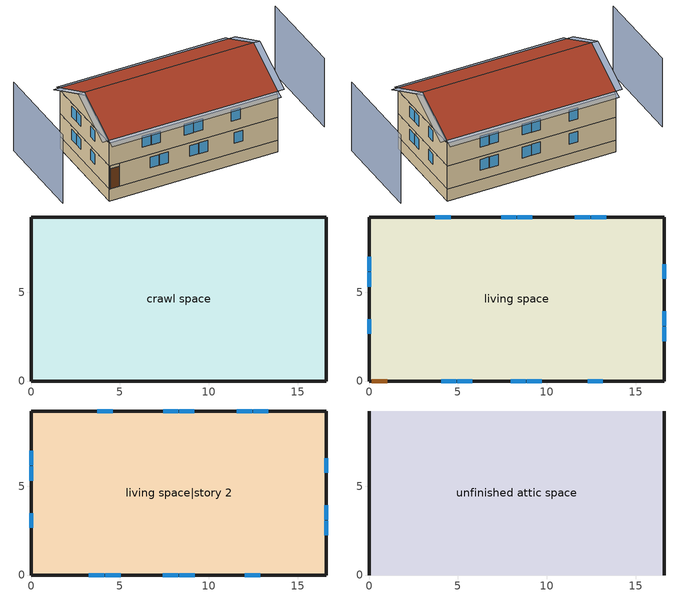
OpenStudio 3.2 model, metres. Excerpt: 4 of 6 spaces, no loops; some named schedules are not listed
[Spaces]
crawl space
 floor foundation (FloorFndGrndCS): 0,0 0,9.23 16.61,9.23 16.61,0 z-1.22
 wall foundation (WallFndGrndCS): 0,9.23 0,0 16.61,0 16.61,9.23 0,9.23 z-1.22:0
living space
 floor to crawl space (FloorCSInsFin Reversed): 0,0 0,9.23 16.61,9.23 16.61,0 z0
 wall outside (WallExtInsFin): 0,9.23 0,0 0.13,0 1.05,0 16.61,0 16.61,9.23 0,9.23 z0:2.44
 window (WindowConstruction): 4.07,0 4.91,0 / 4.97,0 5.81,0 / 7.96,0 8.8,0 / 8.86,0 9.7,0 / 12.3,0 13.14,0 z1.01:2.13; 13.34,9.23 12.49,9.23 / 12.43,9.23 11.58,9.23 / 9.19,9.23 8.34,9.23 / 8.28,9.23 7.42,9.23 / 4.58,9.23 3.73,9.23 z1:2.13; 0,7.01 0,6.18 / 0,6.12 0,5.3 / 0,3.49 0,2.67 / 16.61,2.22 16.61,3.05 / 16.61,3.11 16.61,3.93 / 16.61,5.74 16.61,6.56 z1.04:2.13
 door (Door): 0.15,0 1.02,0 z0:2.13
living space|story 2
 floor to living space (FloorFinUninsFin): 0,0 0,9.23 16.61,9.23 16.61,0 z2.44
 wall outside (WallExtInsFin): 0,9.23 0,0 16.61,0 16.61,9.23 0,9.23 z2.44:4.88
 window (WindowConstruction): 3.26,0 4.12,0 / 4.18,0 5.05,0 / 7.41,0 8.28,0 / 8.34,0 9.21,0 / 12.03,0 12.89,0 z3.42:4.57; 13.34,9.23 12.49,9.23 / 12.43,9.23 11.58,9.23 / 9.19,9.23 8.34,9.23 / 8.28,9.23 7.42,9.23 / 4.58,9.23 3.73,9.23 z3.43:4.57; 0,7.01 0,6.18 / 0,6.12 0,5.3 / 0,3.49 0,2.67 / 16.61,2.22 16.61,3.05 / 16.61,3.11 16.61,3.93 / 16.61,5.74 16.61,6.56 z3.48:4.57
unfinished attic space
 floor to living space|story 2 (FloorFinInsUnfinAttic): 0,9.23 16.61,9.23 16.61,0 0,0 z4.88
 wall outside (WallExtUninsUnfin): 0,4.61,7.18 0,9.23,4.88 0,0,4.88; 16.61,4.61,7.18 16.61,0,4.88 16.61,9.23,4.88
 roof outside (RoofUnfinInsExt): 16.61,4.61,7.49 0,4.61,7.49 0,0,5.18 16.61,0,5.18; 0,4.61,7.49 16.61,4.61,7.49 16.61,9.23,5.18 0,9.23,5.18
shading: -4.57,9.23 -4.57,0 / 21.19,0 21.19,9.23 z0:7.18; 16.61,3.11 16.61,3.93 / 16.61,2.22 16.61,3.05 / 0,3.49 0,2.67 / 0,6.12 0,5.3 / 16.61,5.74 16.61,6.56 / 0,7.01 0,6.18 z3.48:4.57; 16.61,5.74 16.61,6.56 / 16.61,3.11 16.61,3.93 / 0,7.01 0,6.18 / 16.61,2.22 16.61,3.05 / 0,6.12 0,5.3 / 0,3.49 0,2.67 z1.04:2.13; 8.28,9.23 7.42,9.23 / 9.19,9.23 8.34,9.23 / 4.58,9.23 3.73,9.23 / 12.43,9.23 11.58,9.23 / 13.34,9.23 12.49,9.23 z3.43:4.57; 12.3,0 13.14,0 / 8.86,0 9.7,0 / 4.97,0 5.81,0 / 4.07,0 4.91,0 / 7.96,0 8.8,0 z1.01:2.13; 9.19,9.23 8.34,9.23 / 12.43,9.23 11.58,9.23 / 4.58,9.23 3.73,9.23 / 13.34,9.23 12.49,9.23 / 8.28,9.23 7.42,9.23 z1:2.13; 3.26,0 4.12,0 / 4.18,0 5.05,0 / 7.41,0 8.28,0 / 12.03,0 12.89,0 / 8.34,0 9.21,0 z3.42:4.57; 17.22,0,5.18 17.22,4.61,7.49 16.61,4.61,7.49 16.61,0,5.18; -0.61,4.61,7.49 -0.61,0,5.18 0,0,5.18 0,4.61,7.49; 0,-0.61,4.88 16.61,-0.61,4.88 16.61,0,5.18 0,0,5.18; -0.61,9.23,5.18 -0.61,4.61,7.49 0,4.61,7.49 0,9.23,5.18; 17.22,4.61,7.49 17.22,9.23,5.18 16.61,9.23,5.18 16.61,4.61,7.49; 16.61,9.84,4.88 0,9.84,4.88 0,9.23,5.18 16.61,9.23,5.18
[Building]
Building 1: North Axis {deg}=270; Standards Number of Stories=2; Standards Number of Above Ground Stories=2; Standards Building Type=singlefamilydetached; Standards Number of Living Units=1
[Site]
Burlington International Ap_VT_USA: Latitude {deg}=44.47; Longitude {deg}=-73.15; Time Zone {hr}=-5; Elevation {m}=101; Terrain=Suburbs
[ClimateZones]
Climate Zone Institution Name 1=Building America; Climate Zone Document Year 1=0; Climate Zone Value 1=Cold
[Site:WaterMainsTemperature]
Calculation Method=Correlation; Annual Average Outdoor Air Temperature {C}=7.86614; Maximum Difference In Monthly Average Outdoor Air Temperatures {deltaC}=28.2745
[Site:GroundTemperature:Deep]
7.86614, 7.86614, 7.86614, 7.86614, 7.86614, 7.86614, 7.86614, 7.86614, 7.86614, 7.86614, 7.86614, 7.86614
[Material] Roughness=Rough
Name | Thickness {m} | Conductivity {W/m-K} | Density {kg/m3} | Specific Heat {J/kg-K} | Thermal Absorptance | Solar Absorptance | Visible Absorptance
Drywall 0.5 in. | 0.0127 | 0.160291 | 801 | 837.4 | 0.9 | 0.5 | 0.1
FloorUATrussandIns | 0.0889 | 0.0555643 | 50.7834 | 1165.1 | 0.9 | 0.5 | 0.9
FloorUAAdditionalCeilingIns | 0.266954 | 0.0531827 | 16.02 | 1046.75
Composition Shingles | 0.009525 | 0.162714 | 1121.4 | 1465.45 | 0.91 | 0.85 | 0.85
RoofSheathing | 0.01905 | 0.115458 | 512.64 | 1214.23 | 0.82 | 0.3 | 0.3
RoofUARoofIns | 0.18415 | 8.02397 | 37.0049 | 1207.88 | 0.91 | 0.85 | 0.91
Vinyl, Light | 0.009525 | 0.089435 | 177.822 | 1046.75 | 0.9 | 0.3 | 0.3
WallSheathing | 0.0127 | 0.115458 | 512.64 | 1214.23 | 0.82 | 0.3 | 0.3
WallStudAndCavity | 0.0889 | 0.0602181 | 162.403 | 1178.92 | 0.9 | 0.3 | 0.9
WallStudAndCavity 1 | 0.0889 | 0.393744 | 83.0341 | 1211.67 | 0.9 | 0.3 | 0.9
WallStudAndCavity 2 | 0.0889 | 0.397942 | 83.0341 | 1211.67 | 0.82 | 0.3 | 0.3
res furniture material living space | 0.1524 | 0.115458 | 640.8 | 1214.23 | 0.9 | 0.6 | 0.1
Concrete 8.0 in. | 0.2032 | 1.803125 | 2242.8 | 837.4 | 0.9
Concrete 4.0 in. | 0.1016 | 1.803125 | 2242.8 | 837.4 | 0.9
FloorIns | 0.23495 | 2.59817 | 67.691 | 1210.98 | 0.82 | 0.3 | 0.3
Wood Floor | 0.015875 | 0.115458 | 544.68 | 1214.23
Floor Covering | 0.0127 | 0.0433444 | 54.468 | 1339.84 | 0.9 | 0.9
FloorFinStudAndAirFloor | 0.1397 | 0.557395 | 67.691 | 1210.98 | 0.9 | 0.5 | 0.9
DoorMaterial | 0.04445 | 0.0612267 | 512.64 | 1214.23 | 0.82 | 0.3 | 0.3
[Construction]
FloorFinInsUnfinAttic: Drywall 0.5 in., FloorUATrussandIns, FloorUAAdditionalCeilingIns
RoofUnfinInsExt: Composition Shingles, RoofSheathing, RoofUARoofIns
WallExtInsFin: Vinyl, Light, WallSheathing, WallStudAndCavity, Drywall 0.5 in.
WallExtUninsUnfin: Vinyl, Light, WallSheathing, WallStudAndCavity 1
WallIntFinUninsFin: WallStudAndCavity 2, Drywall 0.5 in.
res furniture construction living space; res furniture construction living space|story 2: res furniture material living space
WallFndGrndCS: Concrete 8.0 in.
FloorFndGrndCS: Concrete 4.0 in.
FloorCSInsFin Reversed: Floor Covering, Wood Floor, RoofSheathing, FloorIns
FloorFinUninsFin: Drywall 0.5 in., FloorFinStudAndAirFloor, RoofSheathing, Wood Floor, Floor Covering
WindowConstruction: WindowMaterial
Door: DoorMaterial
[WindowMaterial:SimpleGlazingSystem]
WindowMaterial: U-Factor {W/m2-K}=2.78222; Solar Heat Gain Coefficient=0.56
[ThermalZone] Use Ideal Air Loads=No
living zone: Thermostat=living zone temperature setpoint
unfinished attic zone; crawl zone: 
res ds res fur oil asys ret air zone; res ds res ac asys ret air zone: Volume {m3}=0.25
[Sizing:Zone] Zone Cooling Design Supply Air Temperature Input Method=SupplyAirTemperature; Zone Cooling Design Supply Air Temperature {C}=14; Zone Cooling Design Supply Air Temperature Difference {deltaC}=11.11; Zone Heating Design Supply Air Temperature Input Method=SupplyAirTemperature; Zone Heating Design Supply Air Temperature {C}=40; Zone Heating Design Supply Air Temperature Difference {deltaC}=11.11; Zone Cooling Design Supply Air Humidity Ratio {kg-H2O/kg-air}=0.0085; Zone Heating Design Supply Air Humidity Ratio {kg-H2O/kg-air}=0.008; Cooling Design Air Flow Method=DesignDay; Heating Design Air Flow Method=DesignDay; Account for Dedicated Outdoor Air System=No; Dedicated Outdoor Air System Control Strategy=NeutralSupplyAir; Dedicated Outdoor Air Low Setpoint Temperature for Design {C}=autosize; Dedicated Outdoor Air High Setpoint Temperature for Design {C}=autosize
unfinished attic zone; crawl zone; res ds res fur oil asys ret air zone; res ds res ac asys ret air zone
[Space]
Name | Space Type | Thermal Zone | Building Unit
living space; living space|story 2 | Space Type 1 | living zone | unit 1
unfinished attic space | Space Type 2 | unfinished attic zone
crawl space | Space Type 3 | crawl zone
res ds res fur oil asys ret air space |  | res ds res fur oil asys ret air zone
res ds res ac asys ret air space |  | res ds res ac asys ret air zone
[SpaceType]
Name | Standards Space Type
Space Type 1 | living
Space Type 2 | unfinished attic
Space Type 3 | crawlspace
[BuildingUnit]
unit 1: Building Unit Type=Residential
[External:File]
schedules.csv: File=schedules.csv
[People:Definition] Number of People Calculation Method=People; Number of People {people}=1; Fraction Radiant=0.319734; Sensible Heat Fraction=0.573; Carbon Dioxide Generation Rate {m3/s-W}=0; Enable ASHRAE 55 Comfort Warnings=No; Mean Radiant Temperature Calculation Type=ZoneAveraged
res occupants|living space|story 2; res occupants|living space
[People] Number of People Schedule=occupants; Activity Level Schedule=res occupants activity schedule; Multiplier=1
Name | People Definition | Space or SpaceType
res occupants|living space|story 2 | res occupants|living space|story 2 | living space|story 2
res occupants|living space | res occupants|living space | living space
[InternalMass:Definition] Design Level Calculation Method=SurfaceArea
Name | Construction | Surface Area {m2}
living space Partition; living space|story 2 Partition | WallIntFinUninsFin | 153.336
res furniture mass living space | res furniture construction living space | 61.3346
res furniture mass living space|story 2 | res furniture construction living space|story 2 | 61.3346
[InternalMass] Multiplier=1
Name | Internal Mass Definition | Space or SpaceType
living space Partition | living space Partition | living space
living space|story 2 Partition | living space|story 2 Partition | living space|story 2
res furniture mass living space | res furniture mass living space | living space
res furniture mass living space|story 2 | res furniture mass living space|story 2 | living space|story 2
[Foundation:Kiva]
Foundation Kiva 1: Wall Height Above Grade {m}=0.2032; Wall Depth Below Slab {m}=0.2032
[Foundation:Kiva:Settings]
Soil Conductivity {W/m-K}=1.731; Soil Density {kg/m3}=1842.3; Soil Specific Heat {J/kg-K}=418.7; Ground Solar Absorptivity=0.9; Ground Thermal Absorptivity=0.9; Ground Surface Roughness {m}=0.03; Far-Field Width {m}=40; Deep-Ground Boundary Condition=ZeroFlux; Deep-Ground Depth {m}=40; Minimum Cell Dimension {m}=0.02; Maximum Cell Growth Coefficient=1.5; Simulation Timestep=Hourly
[SurfaceProperty:ExposedFoundationPerimeter]
Surface 18: Exposed Perimeter Calculation Method=TotalExposedPerimeter; Total Exposed Perimeter {m}=51.6862
[WaterUse:Equipment:Definition]
Name | Peak Flow Rate {m3/s} | Target Temperature Schedule
res shower | 5.34788e-05 | fixtures temperature schedule
res sink | 3.45302e-05 | fixtures temperature schedule
res bath | 0.000165406 | fixtures temperature schedule
res shower dist; res sink dist; res bath dist | 0 | fixtures temperature schedule
res cw | 5.7495e-06 | res cw temperature schedule
res dw | 9.19645e-06 | res dw temperature schedule
[WaterUse:Equipment] Space=living space|story 2
Name | Water Use Equipment Definition | Flow Rate Fraction Schedule
res shower | res shower | showers
res sink | res sink | sinks
res bath | res bath | baths
res shower dist | res shower dist | showers
res sink dist | res sink dist | sinks
res bath dist | res bath dist | baths
res cw | res cw | clothes_washer
res dw | res dw | dishwasher
[OtherEquipment:Definition] Design Level Calculation Method=EquipmentLevel
Name | Design Level {W} | Fraction Latent | Fraction Radiant | Fraction Lost
res shower | 1537.79 | 0.487118 | 0 | 0
res sink | 346.685 | 0.311976 | 0 | 0
res bath | 2439.19 | 0 | 0 | 0
res hot water distribution | 3244.71 | 0 | 0 | 0
res ds res fur oil asys SupSLkToLvEq; res ds res fur oil asys SupLatLkToLvEq; res ds res fur oil asys SupDCnToLvEq; res ds res fur oil asys SupDCnToAhEq; res ds res fur oil asys RetDCnToPlEq; res ds res fur oil asys RetDCnToAhEquip; res ds res fur oil asys SupSLkToAhEq; res ds res fur oil asys SupLatLkToAhEq; res ds res fur oil asys RetSLkEq; res ds res fur oil asys RetLatLkEq; res ds res ac asys SupSLkToLvEq; res ds res ac asys SupLatLkToLvEq; res ds res ac asys SupDCnToLvEq; res ds res ac asys SupDCnToAhEq; res ds res ac asys RetDCnToPlEq; res ds res ac asys RetDCnToAhEquip; res ds res ac asys SupSLkToAhEq; res ds res ac asys SupLatLkToAhEq; res ds res ac asys RetSLkEq; res ds res ac asys RetLatLkEq | 0
[OtherEquipment]
Name | Other Equipment Definition | Space or SpaceType | Schedule | Fuel Type
res shower | res shower | living space|story 2 | showers
res sink | res sink | living space|story 2 | sinks
res bath | res bath | living space|story 2 | baths
res hot water distribution | res hot water distribution | living space|story 2 | showers
res ds res fur oil asys SupSLkToLvEq | res ds res fur oil asys SupSLkToLvEq | living space|story 2 | Always On Discrete | None
res ds res fur oil asys SupLatLkToLvEq | res ds res fur oil asys SupLatLkToLvEq | living space|story 2 | Always On Discrete | None
res ds res fur oil asys SupDCnToLvEq | res ds res fur oil asys SupDCnToLvEq | living space|story 2 | Always On Discrete | None
res ds res fur oil asys SupDCnToAhEq | res ds res fur oil asys SupDCnToAhEq | crawl space | Always On Discrete | None
res ds res fur oil asys RetDCnToPlEq | res ds res fur oil asys RetDCnToPlEq | res ds res fur oil asys ret air space | Always On Discrete | None
res ds res fur oil asys RetDCnToAhEquip | res ds res fur oil asys RetDCnToAhEquip | crawl space | Always On Discrete | None
res ds res fur oil asys SupSLkToAhEq | res ds res fur oil asys SupSLkToAhEq | crawl space | Always On Discrete | None
res ds res fur oil asys SupLatLkToAhEq | res ds res fur oil asys SupLatLkToAhEq | crawl space | Always On Discrete | None
res ds res fur oil asys RetSLkEq | res ds res fur oil asys RetSLkEq | res ds res fur oil asys ret air space | Always On Discrete | None
res ds res fur oil asys RetLatLkEq | res ds res fur oil asys RetLatLkEq | res ds res fur oil asys ret air space | Always On Discrete | None
res ds res ac asys SupSLkToLvEq | res ds res ac asys SupSLkToLvEq | living space|story 2 | Always On Discrete | None
res ds res ac asys SupLatLkToLvEq | res ds res ac asys SupLatLkToLvEq | living space|story 2 | Always On Discrete | None
res ds res ac asys SupDCnToLvEq | res ds res ac asys SupDCnToLvEq | living space|story 2 | Always On Discrete | None
res ds res ac asys SupDCnToAhEq | res ds res ac asys SupDCnToAhEq | crawl space | Always On Discrete | None
res ds res ac asys RetDCnToPlEq | res ds res ac asys RetDCnToPlEq | res ds res ac asys ret air space | Always On Discrete | None
res ds res ac asys RetDCnToAhEquip | res ds res ac asys RetDCnToAhEquip | crawl space | Always On Discrete | None
res ds res ac asys SupSLkToAhEq | res ds res ac asys SupSLkToAhEq | crawl space | Always On Discrete | None
res ds res ac asys SupLatLkToAhEq | res ds res ac asys SupLatLkToAhEq | crawl space | Always On Discrete | None
res ds res ac asys RetSLkEq | res ds res ac asys RetSLkEq | res ds res ac asys ret air space | Always On Discrete | None
res ds res ac asys RetLatLkEq | res ds res ac asys RetLatLkEq | res ds res ac asys ret air space | Always On Discrete | None
[EnergyManagementSystem:Sensor]
Name | Output Variable or Output Meter Index Key | Output Variable or Output Meter
res_shower_vol | res shower | Water Use Equipment Hot Water Volume
res_shower_mixsp | fixtures temperature schedule | Schedule Value
res_nv_pb_s |  | Site Outdoor Air Barometric Pressure
res_af_vw_s |  | Site Wind Speed
res_nv_wt_s |  | Site Outdoor Air Humidity Ratio
res_nv_1_nva_s | res nv_1 avail schedule | Schedule Value
res_nv_1_sp_s | res nv_1 temp schedule | Schedule Value
res_ds_res_fur_oil_asys_ah_mfr_s | Node 25 | System Node Mass Flow Rate
res_ds_res_fur_oil_asys_ah_vfr_s | Node 25 | System Node Current Density Volume Flow Rate
res_ds_res_fur_oil_asys_ah_tt_s | Node 25 | System Node Temperature
res_ds_res_fur_oil_asys_ra_t_s | Node 28 | System Node Temperature
res_ds_res_fur_oil_asys_ah_wt_s | Node 25 | System Node Humidity Ratio
res_ds_res_fur_oil_asys_ra_w_s | Node 28 | System Node Humidity Ratio
res_ds_res_fur_oil_asys_ah_t_s; res_ds_res_ac_asys_ah_t_s | crawl zone | Zone Air Temperature
res_ds_res_fur_oil_asys_ah_w_s; res_ds_res_ac_asys_ah_w_s | crawl zone | Zone Mean Air Humidity Ratio
res_ds_res_ac_asys_ah_mfr_s | Node 18 | System Node Mass Flow Rate
res_ds_res_ac_asys_ah_vfr_s | Node 18 | System Node Current Density Volume Flow Rate
res_ds_res_ac_asys_ah_tt_s | Node 18 | System Node Temperature
res_ds_res_ac_asys_ra_t_s | Node 21 | System Node Temperature
res_ds_res_ac_asys_ah_wt_s | Node 18 | System Node Humidity Ratio
res_ds_res_ac_asys_ra_w_s | Node 21 | System Node Humidity Ratio
res_infil_1_range_sch_s | res mv_1 range exhaust schedule | Schedule Value
res_infil_1_bath_sch_s | res mv_1 bath exhaust schedule | Schedule Value
res_infil_1_dryer_sch_s | clothes_dryer_exhaust | Schedule Value
res_infil_1_wh_sch_s | Always On Discrete | Schedule Value
[EnergyManagementSystem:Program]
res_shower_sag: If res_shower_vol > 0; Set ShowerTime=SystemTimeStep; Else; Set ShowerTime=0; EndIf; If (res_shower_vol > 0) && (res_shower_mixsp > res_shower_tout); Set ShowerSag=SystemTimeStep; Set ShowerE=res_shower_vol*4141170*(res_shower_mixsp-res_shower_tout); Else; Set ShowerSag=0; Set ShowerE=0; EndIf
res_nv_1_program: Set Tdiff = res_af_1_tin_s-res_af_1_tt_s; Set dT = (@Abs Tdiff); Set pt = (@RhFnTdbWPb res_af_1_tt_s res_nv_wt_s res_nv_pb_s); Set NVA = 11978.043102135096; Set Cs = 0.00017926040778923255; Set Cw = 8.70903777141566e-05; Set MNV = 4.15439602667519; Set MHR = 0.0115; Set MRH = 0.7; Set temp1 = (res_nv_1_nva_s*NVA); Set SGNV = temp1*((((Cs*dT)+(Cw*(res_af_vw_s^2)))^0.5)/1000); If (res_nv_wt_s<MHR) && (pt<MRH) && (res_af_1_tin_s>res_nv_1_sp_s); Set temp2 = (res_af_1_tin_s-res_nv_1_sp_s); Set NVadj1 = temp2/(res_af_1_tin_s-res_af_1_tt_s); Set NVadj2 = (@Min NVadj1 1); Set NVadj3 = (@Max NVadj2 0); Set NVadj = SGNV*NVadj3; Set res_nv_1_flow_act = (@Min NVadj MNV); Else; Set res_nv_1_flow_act = 0; EndIf
res_ds_res_fur_oil_asys_program: Set res_ds_res_fur_oil_asys_AhMfr = res_ds_res_fur_oil_asys_ah_mfr_s; Set res_ds_res_fur_oil_asys_FanRtf = res_ds_res_fur_oil_asys_fan_rtf_s; Set res_ds_res_fur_oil_asys_AhVfr = res_ds_res_fur_oil_asys_ah_vfr_s; Set res_ds_res_fur_oil_asys_AhTt = res_ds_res_fur_oil_asys_ah_tt_s; Set res_ds_res_fur_oil_asys_AhWt = res_ds_res_fur_oil_asys_ah_wt_s; Set res_ds_res_fur_oil_asys_RaT = res_ds_res_fur_oil_asys_ra_t_s; Set res_ds_res_fur_oil_asys_RaW = res_ds_res_fur_oil_asys_ra_w_s; Set res_ds_res_fur_oil_asys_AhT = res_ds_res_fur_oil_asys_ah_t_s; Set res_ds_res_fur_oil_asys_AhW = res_ds_res_fur_oil_asys_ah_w_s; Run res_ds_res_fur_oil_asys_lk_subrout; Set res_ds_res_fur_oil_asys_SupSLkToLvEq_act = res_ds_res_fur_oil_asys_SupSLkToLv; Set res_ds_res_fur_oil_asys_SupLatLkToLvEq_act = res_ds_res_fur_oil_asys_SupLatLkToLv; Set res_ds_res_fur_oil_asys_SupDCnToLvEq_act = res_ds_res_fur_oil_asys_SupDCnToLv; Set res_ds_res_fur_oil_asys_SupDCnToAhEq_act = res_ds_res_fur_oil_asys_SupDCnToAh; Set res_ds_res_fur_oil_asys_SupSLkToAhEq_act = res_ds_res_fur_oil_asys_SupSLkToAh; Set res_ds_res_fur_oil_asys_SupLatLkToAhEq_act = res_ds_res_fur_oil_asys_SupLatLkToAh; Set res_ds_res_fur_oil_asys_RetSLkEq_act = res_ds_res_fur_oil_asys_RetSLk; Set res_ds_res_fur_oil_asys_RetLatLkEq_act = res_ds_res_fur_oil_asys_RetLatLk; Set res_ds_res_fur_oil_asys_RetDCnToPlEq_act = res_ds_res_fur_oil_asys_RetDCnToPl; Set res_ds_res_fur_oil_asys_RetDCnToAhEquip_act = res_ds_res_fur_oil_asys_RetDCnToAh; Set res_ds_res_fur_oil_asys_AhToLivMix_act = res_ds_res_fur_oil_asys_AhToLiv; Set res_ds_res_fur_oil_asys_LivToAhMix_act = res_ds_res_fur_oil_asys_LivToAh
res_ds_res_ac_asys_program: Set res_ds_res_ac_asys_AhMfr = res_ds_res_ac_asys_ah_mfr_s; Set res_ds_res_ac_asys_FanRtf = res_ds_res_ac_asys_fan_rtf_s; Set res_ds_res_ac_asys_AhVfr = res_ds_res_ac_asys_ah_vfr_s; Set res_ds_res_ac_asys_AhTt = res_ds_res_ac_asys_ah_tt_s; Set res_ds_res_ac_asys_AhWt = res_ds_res_ac_asys_ah_wt_s; Set res_ds_res_ac_asys_RaT = res_ds_res_ac_asys_ra_t_s; Set res_ds_res_ac_asys_RaW = res_ds_res_ac_asys_ra_w_s; Set res_ds_res_ac_asys_AhT = res_ds_res_ac_asys_ah_t_s; Set res_ds_res_ac_asys_AhW = res_ds_res_ac_asys_ah_w_s; Run res_ds_res_ac_asys_lk_subrout; Set res_ds_res_ac_asys_SupSLkToLvEq_act = res_ds_res_ac_asys_SupSLkToLv; Set res_ds_res_ac_asys_SupLatLkToLvEq_act = res_ds_res_ac_asys_SupLatLkToLv; Set res_ds_res_ac_asys_SupDCnToLvEq_act = res_ds_res_ac_asys_SupDCnToLv; Set res_ds_res_ac_asys_SupDCnToAhEq_act = res_ds_res_ac_asys_SupDCnToAh; Set res_ds_res_ac_asys_SupSLkToAhEq_act = res_ds_res_ac_asys_SupSLkToAh; Set res_ds_res_ac_asys_SupLatLkToAhEq_act = res_ds_res_ac_asys_SupLatLkToAh; Set res_ds_res_ac_asys_RetSLkEq_act = res_ds_res_ac_asys_RetSLk; Set res_ds_res_ac_asys_RetLatLkEq_act = res_ds_res_ac_asys_RetLatLk; Set res_ds_res_ac_asys_RetDCnToPlEq_act = res_ds_res_ac_asys_RetDCnToPl; Set res_ds_res_ac_asys_RetDCnToAhEquip_act = res_ds_res_ac_asys_RetDCnToAh; Set res_ds_res_ac_asys_AhToLivMix_act = res_ds_res_ac_asys_AhToLiv; Set res_ds_res_ac_asys_LivToAhMix_act = res_ds_res_ac_asys_LivToAh
res_infil_1_program: Set p_m = 0.14; Set p_s = 0.22; Set s_m = 270; Set s_s = 370; Set z_m = 9.99744; Set z_s = 4.8768; Set f_t = (((s_m/z_m)^p_m)*((z_s/s_s)^p_s)); Set Tdiff = res_af_1_tin_s-res_af_1_tt_s; Set dT = @Abs Tdiff; Set c = 0.1126; Set Cs = 0.1169; Set Cw = 0.1283; Set n = 0.65; Set sft = (f_t*0.7000000000000001); Set temp1 = ((c*Cw)*((sft*res_af_vw_s)^(2*n)))^2; Set Qn = (((c*Cs*(dT^n))^2)+temp1)^0.5; Set Tdiff = res_af_1_tin_s-res_af_1_tt_s; Set QWHV = res_infil_1_wh_sch_s*0.0; Set Qrange = res_infil_1_range_sch_s*0.0472; Set Qdryer = res_infil_1_dryer_sch_s*0.0472; Set Qbath = res_infil_1_bath_sch_s*0.0472; Set QductsOut = 0; Set QductsIn = 0; Set QductsOut = QductsOut+res_ds_res_fur_oil_asys_lk_ret_fan_equiv; Set QductsIn = QductsIn+res_ds_res_fur_oil_asys_lk_sup_fan_equiv; Set QductsOut = QductsOut+res_ds_res_ac_asys_lk_ret_fan_equiv; Set QductsIn = QductsIn+res_ds_res_ac_asys_lk_sup_fan_equiv; Set Qout = Qrange+Qbath+Qdryer+QductsOut; Set Qin = QWHV+QductsIn; Set faneff_wh = 1; Set res_infil_1_house_fan_act = (QWHV*300)/faneff_wh*0; Set faneff_sp = 0.4719474432000001; Set res_infil_1_range_fan_act = (Qrange*300)/faneff_sp; Set res_infil_1_bath_fan_act = (Qbath*300)/faneff_sp; Set Qfan = (@Max Qout Qin); If Qfan > 0; Set Qavg = ((Qout + Qin) / 2.0); If ((@Abs (Qout - Qavg)) / Qavg) <= 0.1; Set phi = 1; Else; Set phi = (Qn / (Qn + Qfan)); EndIf; Set Qinf_adj = phi * Qn; Else; Set Qinf_adj = Qn; EndIf; Set res_infil_1_flow_act = Qfan + Qinf_adj
[EnergyManagementSystem:ProgramCallingManager]
res shower sag: EndOfSystemTimestepAfterHVACReporting; res_shower_sag
res af_1 program calling manager: BeginTimestepBeforePredictor; res_infil_1_program; res_nv_1_program
res ds res fur oil asys program calling manager: EndOfSystemTimestepAfterHVACReporting; res_ds_res_fur_oil_asys_program
res ds res ac asys program calling manager: EndOfSystemTimestepAfterHVACReporting; res_ds_res_ac_asys_program
[EnergyManagementSystem:OutputVariable] Type of Data in Variable=Summed; Update Frequency=SystemTimestep; EMS Program or Subroutine=res_shower_sag
Name | EMS Variable | Units
Unmet Shower Energy|unit 1 | ShowerE | J
Unmet Shower Time|unit 1 | ShowerSag | hr
Shower Draw Time|unit 1 | ShowerTime | hr
[ThermostatSetpoint:DualSetpoint]
living zone temperature setpoint: Heating Setpoint Temperature Schedule=res heating setpoint; Cooling Setpoint Temperature Schedule=res cooling setpoint
[ElectricEquipment:Definition] Design Level Calculation Method=EquipmentLevel
Name | Design Level {W} | Fraction Latent | Fraction Radiant | Fraction Lost
res ceil fan | 12.6094 | 0 | 0.558 | 0
res refrig | 65.0889 | 0 | 0 | 0
res cw | 753.013 | 0 | 0.48 | 0.2
res cd electric | 4308.11 | 0.05 | 0.09 | 0.8
res dw | 760.447 | 0.15 | 0.36 | 0.25
res range electric | 1532.68 | 0.3 | 0.24 | 0.3
res misc plug loads|living space|story 2; res misc plug loads|living space | 276.912 | 0.021 | 0.558 | 0.049
res hot tub heater electric | 444.377 | 0 | 0 | 1
res hot tub pump | 438.719 | 0 | 0 | 1
res infil_1 house fan; res infil_1 range fan; res infil_1 bath fan | 0 | 0 | 0 | 1
[ElectricEquipment]
Name | Electric Equipment Definition | Space or SpaceType | Schedule
res ceil fan | res ceil fan | living space|story 2 | ceiling_fan
res refrig | res refrig | living space|story 2 | res refrig schedule
res cw | res cw | living space|story 2 | clothes_washer_power
res cd electric | res cd electric | living space|story 2 | clothes_dryer
res dw | res dw | living space|story 2 | dishwasher_power
res range electric | res range electric | living space|story 2 | cooking_range
res misc plug loads|living space|story 2 | res misc plug loads|living space|story 2 | living space|story 2 | plug_loads
res misc plug loads|living space | res misc plug loads|living space | living space | plug_loads
res hot tub heater electric | res hot tub heater electric | living space | res hot tub heater electric schedule
res hot tub pump | res hot tub pump | living space | res hot tub heater electric schedule
res infil_1 house fan | res infil_1 house fan | living space|story 2 | Always On Discrete
res infil_1 range fan | res infil_1 range fan | living space|story 2 | Always On Discrete
res infil_1 bath fan | res infil_1 bath fan | living space|story 2 | Always On Discrete
[Lights:Definition] Design Level Calculation Method=LightingLevel; Lighting Level {W}=251.886; Fraction Radiant=0.6; Fraction Visible=0.2; Return Air Fraction=0
res lighting interior living space|story 2; res lighting interior living space
[Lights] Schedule=lighting_interior; Fraction Replaceable=1
Name | Lights Definition | Space or SpaceType
res lighting interior living space|story 2 | res lighting interior living space|story 2 | living space|story 2
res lighting interior living space | res lighting interior living space | living space
[Exterior:Lights:Definition]
res lighting exterior: Design Level {W}=16.2022
[Exterior:Lights]
res lighting exterior: Exterior Lights Definition=res lighting exterior; Schedule=lighting_exterior
[SpaceInfiltration:DesignFlowRate] Schedule=Always On Discrete
Name | Space or SpaceType | Design Flow Rate Calculation Method | Air Changes per Hour {1/hr} | Constant Term Coefficient | Temperature Term Coefficient | Velocity Term Coefficient | Velocity Squared Term Coefficient | Design Flow Rate {m3/s}
res infil|crawl space | crawl space | AirChanges/Hour | 2 | 1 | 0 | 0 | 0
res nv_1 flow; res infil_1 flow | living space|story 2 | Flow/Space |  |  |  |  |  | 0
[SpaceInfiltration:EffectiveLeakageArea]
res infil|unfinished attic space: Space or SpaceType=unfinished attic space; Schedule=Always On Discrete; Effective Air Leakage Area {cm2}=5106.1; Stack Coefficient=0.000181537; Wind Coefficient=4.28294e-05
[EnergyManagementSystem:Actuator]
Name | Actuated Component | Actuated Component Type | Actuated Component Control Type
res_nv_1_flow_act | res nv_1 flow | Zone Infiltration | Air Exchange Flow Rate
res_ds_res_fur_oil_asys_SupSLkToLvEq_act | res ds res fur oil asys SupSLkToLvEq | OtherEquipment | Power Level
res_ds_res_fur_oil_asys_SupLatLkToLvEq_act | res ds res fur oil asys SupLatLkToLvEq | OtherEquipment | Power Level
res_ds_res_fur_oil_asys_SupDCnToLvEq_act | res ds res fur oil asys SupDCnToLvEq | OtherEquipment | Power Level
res_ds_res_fur_oil_asys_SupDCnToAhEq_act | res ds res fur oil asys SupDCnToAhEq | OtherEquipment | Power Level
res_ds_res_fur_oil_asys_RetDCnToPlEq_act | res ds res fur oil asys RetDCnToPlEq | OtherEquipment | Power Level
res_ds_res_fur_oil_asys_RetDCnToAhEquip_act | res ds res fur oil asys RetDCnToAhEquip | OtherEquipment | Power Level
res_ds_res_fur_oil_asys_SupSLkToAhEq_act | res ds res fur oil asys SupSLkToAhEq | OtherEquipment | Power Level
res_ds_res_fur_oil_asys_SupLatLkToAhEq_act | res ds res fur oil asys SupLatLkToAhEq | OtherEquipment | Power Level
res_ds_res_fur_oil_asys_RetSLkEq_act | res ds res fur oil asys RetSLkEq | OtherEquipment | Power Level
res_ds_res_fur_oil_asys_RetLatLkEq_act | res ds res fur oil asys RetLatLkEq | OtherEquipment | Power Level
res_ds_res_fur_oil_asys_AhToLivMix_act | res ds res fur oil asys AhToLivMix | ZoneMixing | Air Exchange Flow Rate
res_ds_res_fur_oil_asys_LivToAhMix_act | res ds res fur oil asys LivToAhMix | ZoneMixing | Air Exchange Flow Rate
res_ds_res_ac_asys_SupSLkToLvEq_act | res ds res ac asys SupSLkToLvEq | OtherEquipment | Power Level
res_ds_res_ac_asys_SupLatLkToLvEq_act | res ds res ac asys SupLatLkToLvEq | OtherEquipment | Power Level
res_ds_res_ac_asys_SupDCnToLvEq_act | res ds res ac asys SupDCnToLvEq | OtherEquipment | Power Level
res_ds_res_ac_asys_SupDCnToAhEq_act | res ds res ac asys SupDCnToAhEq | OtherEquipment | Power Level
res_ds_res_ac_asys_RetDCnToPlEq_act | res ds res ac asys RetDCnToPlEq | OtherEquipment | Power Level
res_ds_res_ac_asys_RetDCnToAhEquip_act | res ds res ac asys RetDCnToAhEquip | OtherEquipment | Power Level
res_ds_res_ac_asys_SupSLkToAhEq_act | res ds res ac asys SupSLkToAhEq | OtherEquipment | Power Level
res_ds_res_ac_asys_SupLatLkToAhEq_act | res ds res ac asys SupLatLkToAhEq | OtherEquipment | Power Level
res_ds_res_ac_asys_RetSLkEq_act | res ds res ac asys RetSLkEq | OtherEquipment | Power Level
res_ds_res_ac_asys_RetLatLkEq_act | res ds res ac asys RetLatLkEq | OtherEquipment | Power Level
res_ds_res_ac_asys_AhToLivMix_act | res ds res ac asys AhToLivMix | ZoneMixing | Air Exchange Flow Rate
res_ds_res_ac_asys_LivToAhMix_act | res ds res ac asys LivToAhMix | ZoneMixing | Air Exchange Flow Rate
res_infil_1_house_fan_act | res infil_1 house fan | ElectricEquipment | Electricity Rate
res_infil_1_range_fan_act | res infil_1 range fan | ElectricEquipment | Electricity Rate
res_infil_1_bath_fan_act | res infil_1 bath fan | ElectricEquipment | Electricity Rate
res_infil_1_flow_act | res infil_1 flow | Zone Infiltration | Air Exchange Flow Rate
[AirLoopHVAC:ReturnPlenum]
Name | ThermalZone
res fur oil asys return plenum | res ds res fur oil asys ret air zone
res ac asys return plenum | res ds res ac asys ret air zone
[ZoneMixing] Schedule=Always On Continuous; Design Flow Rate Calculation Method=Flow/Zone; Design Flow Rate {m3/s}=0
Name | Zone | Source Zone
res ds res fur oil asys AhToLivMix; res ds res ac asys AhToLivMix | living zone | crawl zone
res ds res fur oil asys LivToAhMix; res ds res ac asys LivToAhMix | crawl zone | living zone
[EnergyManagementSystem:Subroutine]
res_ds_res_fur_oil_asys_lk_subrout: Set f_sup = 0.1499250749250749; Set f_ret = 0.0750749250749251; Set f_OA = 0.0748501498501498; Set oafrate = f_OA * res_ds_res_fur_oil_asys_AhVfr; Set suplkfrate = f_sup * res_ds_res_fur_oil_asys_AhVfr; Set retlkfrate = f_ret * res_ds_res_fur_oil_asys_AhVfr; Set res_ds_res_fur_oil_asys_AhToLiv = (@Abs (suplkfrate-retlkfrate-oafrate)); Set res_ds_res_fur_oil_asys_LivToAh = 0; Set res_ds_res_fur_oil_asys_lk_sup_fan_equiv = 0; Set res_ds_res_fur_oil_asys_lk_ret_fan_equiv = oafrate; If res_ds_res_fur_oil_asys_AhMfr>0; Set h_SA=(@HFnTdbW res_ds_res_fur_oil_asys_AhTt res_ds_res_fur_oil_asys_AhWt); Set h_AHZ=(@HFnTdbW res_ds_res_fur_oil_asys_AhT res_ds_res_fur_oil_asys_AhW); Set h_RA=(@HFnTdbW res_ds_res_fur_oil_asys_RaT res_ds_res_fur_oil_asys_RaW); Set h_fg=(@HfgAirFnWTdb res_ds_res_fur_oil_asys_AhWt res_ds_res_fur_oil_asys_AhTt); Set SALkQtot=f_sup*res_ds_res_fur_oil_asys_AhMfr*(h_RA-h_SA); Set temp1=h_fg*(res_ds_res_fur_oil_asys_RaW-res_ds_res_fur_oil_asys_AhWt); Set res_ds_res_fur_oil_asys_SupLatLkToLv = f_sup*res_ds_res_fur_oil_asys_AhMfr*temp1; Set res_ds_res_fur_oil_asys_SupSLkToLv = SALkQtot-res_ds_res_fur_oil_asys_SupLatLkToLv; Set eTm=(res_ds_res_fur_oil_asys_FanRtf/(res_ds_res_fur_oil_asys_AhMfr*1006.0))*207.417; Set eTm=0-eTm; Set temp4=res_ds_res_fur_oil_asys_AhT; Set tsup=temp4+((res_ds_res_fur_oil_asys_AhTt-res_ds_res_fur_oil_asys_AhT)*(@Exp eTm)); Set temp5=tsup-res_ds_res_fur_oil_asys_AhTt; Set res_ds_res_fur_oil_asys_SupDCnToLv = res_ds_res_fur_oil_asys_AhMfr*1006.0*temp5; Set res_ds_res_fur_oil_asys_SupDCnToAh = 0-res_ds_res_fur_oil_asys_SupDCnToLv; Set eTm=(res_ds_res_fur_oil_asys_FanRtf/(res_ds_res_fur_oil_asys_AhMfr*1006.0))*76.821; Set eTm=0-eTm; Set temp6=res_ds_res_fur_oil_asys_AhT; Set tret=temp6+((res_ds_res_fur_oil_asys_RaT-res_ds_res_fur_oil_asys_AhT)*(@Exp eTm)); Set temp7=tret-res_ds_res_fur_oil_asys_RaT; Set res_ds_res_fur_oil_asys_RetDCnToPl=res_ds_res_fur_oil_asys_AhMfr*1006.0*temp7; Set res_ds_res_fur_oil_asys_RetDCnToAh=0-res_ds_res_fur_oil_asys_RetDCnToPl; Set res_ds_res_fur_oil_asys_RetLatLk=0; Set temp2=(res_ds_res_fur_oil_asys_AhT-res_ds_res_fur_oil_asys_RaT); Set res_ds_res_fur_oil_asys_RetSLk=f_ret*res_ds_res_fur_oil_asys_AhMfr*1006.0*temp2; Set QtLkToAHZn=f_sup*res_ds_res_fur_oil_asys_AhMfr*(h_SA-h_AHZ); Set temp3=(res_ds_res_fur_oil_asys_AhWt-res_ds_res_fur_oil_asys_AhW); Set res_ds_res_fur_oil_asys_SupLatLkToAh=f_sup*res_ds_res_fur_oil_asys_AhMfr*h_fg; Set res_ds_res_fur_oil_asys_SupLatLkToAh=res_ds_res_fur_oil_asys_SupLatLkToAh*temp3; Set res_ds_res_fur_oil_asys_SupSLkToAh=QtLkToAHZn-res_ds_res_fur_oil_asys_SupLatLkToAh; Else; Set res_ds_res_fur_oil_asys_SupLatLkToLv=0; Set res_ds_res_fur_oil_asys_SupSLkToLv=0; Set res_ds_res_fur_oil_asys_SupDCnToLv=0; Set res_ds_res_fur_oil_asys_SupDCnToAh=0; Set res_ds_res_fur_oil_asys_RetDCnToPl=0; Set res_ds_res_fur_oil_asys_RetDCnToAh=0; Set res_ds_res_fur_oil_asys_RetLatLk=0; Set res_ds_res_fur_oil_asys_RetSLk=0; Set res_ds_res_fur_oil_asys_SupLatLkToAh=0; Set res_ds_res_fur_oil_asys_SupSLkToAh=0; EndIf
res_ds_res_ac_asys_lk_subrout: Set f_sup = 0.1499250749250749; Set f_ret = 0.0750749250749251; Set f_OA = 0.0748501498501498; Set oafrate = f_OA * res_ds_res_ac_asys_AhVfr; Set suplkfrate = f_sup * res_ds_res_ac_asys_AhVfr; Set retlkfrate = f_ret * res_ds_res_ac_asys_AhVfr; Set res_ds_res_ac_asys_AhToLiv = (@Abs (suplkfrate-retlkfrate-oafrate)); Set res_ds_res_ac_asys_LivToAh = 0; Set res_ds_res_ac_asys_lk_sup_fan_equiv = 0; Set res_ds_res_ac_asys_lk_ret_fan_equiv = oafrate; If res_ds_res_ac_asys_AhMfr>0; Set h_SA=(@HFnTdbW res_ds_res_ac_asys_AhTt res_ds_res_ac_asys_AhWt); Set h_AHZ=(@HFnTdbW res_ds_res_ac_asys_AhT res_ds_res_ac_asys_AhW); Set h_RA=(@HFnTdbW res_ds_res_ac_asys_RaT res_ds_res_ac_asys_RaW); Set h_fg=(@HfgAirFnWTdb res_ds_res_ac_asys_AhWt res_ds_res_ac_asys_AhTt); Set SALkQtot=f_sup*res_ds_res_ac_asys_AhMfr*(h_RA-h_SA); Set temp1=h_fg*(res_ds_res_ac_asys_RaW-res_ds_res_ac_asys_AhWt); Set res_ds_res_ac_asys_SupLatLkToLv = f_sup*res_ds_res_ac_asys_AhMfr*temp1; Set res_ds_res_ac_asys_SupSLkToLv = SALkQtot-res_ds_res_ac_asys_SupLatLkToLv; Set eTm=(res_ds_res_ac_asys_FanRtf/(res_ds_res_ac_asys_AhMfr*1006.0))*207.417; Set eTm=0-eTm; Set temp4=res_ds_res_ac_asys_AhT; Set tsup=temp4+((res_ds_res_ac_asys_AhTt-res_ds_res_ac_asys_AhT)*(@Exp eTm)); Set temp5=tsup-res_ds_res_ac_asys_AhTt; Set res_ds_res_ac_asys_SupDCnToLv = res_ds_res_ac_asys_AhMfr*1006.0*temp5; Set res_ds_res_ac_asys_SupDCnToAh = 0-res_ds_res_ac_asys_SupDCnToLv; Set eTm=(res_ds_res_ac_asys_FanRtf/(res_ds_res_ac_asys_AhMfr*1006.0))*76.821; Set eTm=0-eTm; Set temp6=res_ds_res_ac_asys_AhT; Set tret=temp6+((res_ds_res_ac_asys_RaT-res_ds_res_ac_asys_AhT)*(@Exp eTm)); Set temp7=tret-res_ds_res_ac_asys_RaT; Set res_ds_res_ac_asys_RetDCnToPl=res_ds_res_ac_asys_AhMfr*1006.0*temp7; Set res_ds_res_ac_asys_RetDCnToAh=0-res_ds_res_ac_asys_RetDCnToPl; Set res_ds_res_ac_asys_RetLatLk=0; Set temp2=(res_ds_res_ac_asys_AhT-res_ds_res_ac_asys_RaT); Set res_ds_res_ac_asys_RetSLk=f_ret*res_ds_res_ac_asys_AhMfr*1006.0*temp2; Set QtLkToAHZn=f_sup*res_ds_res_ac_asys_AhMfr*(h_SA-h_AHZ); Set temp3=(res_ds_res_ac_asys_AhWt-res_ds_res_ac_asys_AhW); Set res_ds_res_ac_asys_SupLatLkToAh=f_sup*res_ds_res_ac_asys_AhMfr*h_fg; Set res_ds_res_ac_asys_SupLatLkToAh=res_ds_res_ac_asys_SupLatLkToAh*temp3; Set res_ds_res_ac_asys_SupSLkToAh=QtLkToAHZn-res_ds_res_ac_asys_SupLatLkToAh; Else; Set res_ds_res_ac_asys_SupLatLkToLv=0; Set res_ds_res_ac_asys_SupSLkToLv=0; Set res_ds_res_ac_asys_SupDCnToLv=0; Set res_ds_res_ac_asys_SupDCnToAh=0; Set res_ds_res_ac_asys_RetDCnToPl=0; Set res_ds_res_ac_asys_RetDCnToAh=0; Set res_ds_res_ac_asys_RetLatLk=0; Set res_ds_res_ac_asys_RetSLk=0; Set res_ds_res_ac_asys_SupLatLkToAh=0; Set res_ds_res_ac_asys_SupSLkToAh=0; EndIf
[Schedule:File] External File=schedules.csv; Rows to Skip at Top=1; Number of Hours of Data=8760; Minutes per Item=15
Name | Column Number
occupants | 1
showers | 14
sinks | 15
baths | 13
ceiling_fan | 16
clothes_washer | 9
clothes_washer_power | 10
clothes_dryer | 11
dishwasher | 7
dishwasher_power | 8
cooking_range | 6
lighting_interior | 2
lighting_exterior | 3
plug_loads | 17
clothes_dryer_exhaust | 12
[Schedule:Constant]
Name | Value
res occupants activity schedule | 112.539
fixtures temperature schedule | 43.3333
Always On Discrete; Always On Continuous | 1
res cw temperature schedule; res dw temperature schedule | 52.666
[Schedule:Ruleset]
Name | Default Day Schedule | Summer Design Day Schedule | Winter Design Day Schedule
res heating setpoint | Schedule Day 6 | res heating setpoint summer design | res heating setpoint winter design
res cooling setpoint | Schedule Day 7 | res cooling setpoint summer design | res cooling setpoint winter design
res refrig schedule | Schedule Day 8 | res refrig schedule summer design | res refrig schedule winter design
res hot tub heater electric schedule | Schedule Day 13 | res hot tub heater electric schedule summer design | res hot tub heater electric schedule winter design
res nv_1 temp schedule | Schedule Day 16
res nv_1 avail schedule | Schedule Day 17
res mv_1 range exhaust schedule | Schedule Day 20 | res mv_1 range exhaust schedule summer design | res mv_1 range exhaust schedule winter design
res mv_1 bath exhaust schedule | Schedule Day 21 | res mv_1 bath exhaust schedule summer design | res mv_1 bath exhaust schedule winter design
[Schedule:Day]
Schedule Day 6; Schedule Day 7; Schedule Day 8; res refrig schedule winter design; Schedule Day 13; res hot tub heater electric schedule winter design; Schedule Day 17: 24, 0, 0
res heating setpoint allday1; res heating setpoint allday2; res heating setpoint allday3; res heating setpoint allday4; res heating setpoint allday5; res heating setpoint allday6; res heating setpoint allday7; res heating setpoint allday8; res heating setpoint allday9; res heating setpoint allday10; res heating setpoint allday11; res heating setpoint allday12; res cooling setpoint allday1; res cooling setpoint allday2; res cooling setpoint allday3; res cooling setpoint allday4; res cooling setpoint allday5; res cooling setpoint allday9; res cooling setpoint allday10; res cooling setpoint allday11; res cooling setpoint allday12: 24, 0, 21.6667
res heating setpoint winter design; res cooling setpoint winter design: 24, 0, 21.1111
res heating setpoint summer design; res cooling setpoint summer design: 24, 0, 23.8889
res cooling setpoint allday6; res cooling setpoint allday7; res cooling setpoint allday8: 1, 0, 21.6667, 2, 0, 21.6667, 3, 0, 21.6667, 4, 0, 21.6667, 5, 0, 21.6667, 6, 0, 21.6667, 7, 0, 21.6667, 8, 0, 21.6667, 9, 0, 21.6667, 10, 0, 21.6667, 11, 0, 21.6667, 12, 0, 21.6667, 13, 0, 21.6667, 14, 0, 21.6667, 15, 0, 21.6667, 16, 0, 21.6667, 17, 0, 21.6667, 18, 0, 21.6667, 19, 0, 21.6667, 20, 0, 21.6667, 21, 0, 21.6667, 22, 0, 21.6667, 23, 0, 21.6667, 24, 0, 21.6667
res refrig schedule allday1; res refrig schedule allday12: 1, 0, 0.610949, 2, 0, 0.595675, 3, 0, 0.580401, 4, 0, 0.565128, 6, 0, 0.549854, 7, 0, 0.580401, 8, 0, 0.610949, 10, 0, 0.626223, 12, 0, 0.610949, 15, 0, 0.641496, 16, 0, 0.626223, 17, 0, 0.672044, 18, 0, 0.733139, 19, 0, 0.763686, 20, 0, 0.733139, 21, 0, 0.717865, 22, 0, 0.702591, 23, 0, 0.672044, 24, 0, 0.626223
res refrig schedule allday2: 1, 0, 0.609489, 2, 0, 0.594252, 3, 0, 0.579015, 4, 0, 0.563777, 6, 0, 0.54854, 7, 0, 0.579015, 8, 0, 0.609489, 10, 0, 0.624726, 12, 0, 0.609489, 15, 0, 0.639964, 16, 0, 0.624726, 17, 0, 0.670438, 18, 0, 0.731387, 19, 0, 0.761861, 20, 0, 0.731387, 21, 0, 0.71615, 22, 0, 0.700912, 23, 0, 0.670438, 24, 0, 0.624726
res refrig schedule allday3; res refrig schedule allday4; res refrig schedule allday5: 1, 0, 0.791241, 2, 0, 0.77146, 3, 0, 0.751679, 4, 0, 0.731898, 6, 0, 0.712117, 7, 0, 0.751679, 8, 0, 0.791241, 10, 0, 0.811022, 12, 0, 0.791241, 15, 0, 0.830803, 16, 0, 0.811022, 17, 0, 0.870365, 18, 0, 0.949489, 19, 0, 0.989051, 20, 0, 0.949489, 21, 0, 0.929708, 22, 0, 0.909927, 23, 0, 0.870365, 24, 0, 0.811022
res refrig schedule allday6; res refrig schedule allday7; res refrig schedule allday8; res refrig schedule allday9: 1, 0, 0.8, 2, 0, 0.78, 3, 0, 0.76, 4, 0, 0.74, 6, 0, 0.72, 7, 0, 0.76, 8, 0, 0.8, 10, 0, 0.82, 12, 0, 0.8, 15, 0, 0.84, 16, 0, 0.82, 17, 0, 0.88, 18, 0, 0.96, 19, 0, 1, 20, 0, 0.96, 21, 0, 0.94, 22, 0, 0.92, 23, 0, 0.88, 24, 0, 0.82
res refrig schedule allday10: 1, 0, 0.679562, 2, 0, 0.662573, 3, 0, 0.645584, 4, 0, 0.628595, 6, 0, 0.611606, 7, 0, 0.645584, 8, 0, 0.679562, 10, 0, 0.696551, 12, 0, 0.679562, 15, 0, 0.71354, 16, 0, 0.696551, 17, 0, 0.747518, 18, 0, 0.815474, 19, 0, 0.849453, 20, 0, 0.815474, 21, 0, 0.798485, 22, 0, 0.781496, 23, 0, 0.747518, 24, 0, 0.696551
res refrig schedule allday11: 1, 0, 0.675182, 2, 0, 0.658303, 3, 0, 0.641423, 4, 0, 0.624544, 6, 0, 0.607664, 7, 0, 0.641423, 8, 0, 0.675182, 10, 0, 0.692062, 12, 0, 0.675182, 15, 0, 0.708942, 16, 0, 0.692062, 17, 0, 0.742701, 18, 0, 0.810219, 19, 0, 0.843978, 20, 0, 0.810219, 21, 0, 0.793339, 22, 0, 0.77646, 23, 0, 0.742701, 24, 0, 0.692062
res refrig schedule summer design; res hot tub heater electric schedule summer design: 24, 0, 1
res hot tub heater electric schedule allday1; res hot tub heater electric schedule allday3; res hot tub heater electric schedule allday5; res hot tub heater electric schedule allday10; res hot tub heater electric schedule allday12: 1, 0, 0.151232, 2, 0, 0.182738, 3, 0, 0.151232, 4, 0, 0.182738, 5, 0, 0.296162, 6, 0, 0.422188, 7, 0, 0.359175, 9, 0, 0.151232, 10, 0, 0.119725, 11, 0, 0.0945197, 14, 0, 0.0882184, 15, 0, 0.151232, 16, 0, 0.365476, 17, 0, 0.793966, 18, 0, 0.76876, 19, 0, 0.428489, 20, 0, 0.38438, 21, 0, 0.321367, 22, 0, 0.270956, 24, 0, 0.151232
res hot tub heater electric schedule allday2: 1, 0, 0.152381, 2, 0, 0.184127, 3, 0, 0.152381, 4, 0, 0.184127, 5, 0, 0.298413, 6, 0, 0.425397, 7, 0, 0.361905, 9, 0, 0.152381, 10, 0, 0.120635, 11, 0, 0.0952381, 14, 0, 0.0888889, 15, 0, 0.152381, 16, 0, 0.368254, 17, 0, 0.8, 18, 0, 0.774603, 19, 0, 0.431746, 20, 0, 0.387302, 21, 0, 0.32381, 22, 0, 0.273016, 24, 0, 0.152381
res hot tub heater electric schedule allday4; res hot tub heater electric schedule allday11: 1, 0, 0.150246, 2, 0, 0.181548, 3, 0, 0.150246, 4, 0, 0.181548, 5, 0, 0.294232, 6, 0, 0.419438, 7, 0, 0.356835, 9, 0, 0.150246, 10, 0, 0.118945, 11, 0, 0.0939039, 14, 0, 0.0876437, 15, 0, 0.150246, 16, 0, 0.363095, 17, 0, 0.788793, 18, 0, 0.763752, 19, 0, 0.425698, 20, 0, 0.381876, 21, 0, 0.319273, 22, 0, 0.269191, 24, 0, 0.150246
res hot tub heater electric schedule allday6; res hot tub heater electric schedule allday9: 1, 0, 0.190476, 2, 0, 0.230159, 3, 0, 0.190476, 4, 0, 0.230159, 5, 0, 0.373016, 6, 0, 0.531746, 7, 0, 0.452381, 9, 0, 0.190476, 10, 0, 0.150794, 11, 0, 0.119048, 14, 0, 0.111111, 15, 0, 0.190476, 16, 0, 0.460317, 17, 0, 1, 18, 0, 0.968254, 19, 0, 0.539683, 20, 0, 0.484127, 21, 0, 0.404762, 22, 0, 0.34127, 24, 0, 0.190476
res hot tub heater electric schedule allday7; res hot tub heater electric schedule allday8: 1, 0, 0.190148, 2, 0, 0.229762, 3, 0, 0.190148, 4, 0, 0.229762, 5, 0, 0.372373, 6, 0, 0.530829, 7, 0, 0.451601, 9, 0, 0.190148, 10, 0, 0.150534, 11, 0, 0.118842, 14, 0, 0.11092, 15, 0, 0.190148, 16, 0, 0.459524, 17, 0, 0.998276, 18, 0, 0.966585, 19, 0, 0.538752, 20, 0, 0.483292, 21, 0, 0.404064, 22, 0, 0.340681, 24, 0, 0.190148
[Schedule:Rule] Apply Monday=Yes; Apply Wednesday=Yes; Apply Friday=Yes; Date Specification Type=DateRange; Start Day=1
Name | Schedule Ruleset | Rule Order | Day Schedule | Apply Sunday | Apply Tuesday | Apply Thursday | Apply Saturday | Start Month | End Month | End Day
res heating setpoint allday rule1 | res heating setpoint | 11 | res heating setpoint allday1 | Yes | Yes | Yes | Yes | 1 | 1 | 31
res heating setpoint allday rule2 | res heating setpoint | 10 | res heating setpoint allday2 | Yes | Yes | Yes | Yes | 2 | 2 | 28
res heating setpoint allday rule3 | res heating setpoint | 9 | res heating setpoint allday3 | Yes | Yes | Yes | Yes | 3 | 3 | 31
res heating setpoint allday rule4 | res heating setpoint | 8 | res heating setpoint allday4 | Yes | Yes | Yes | Yes | 4 | 4 | 30
res heating setpoint allday rule5 | res heating setpoint | 7 | res heating setpoint allday5 | Yes | Yes | Yes | Yes | 5 | 5 | 31
res heating setpoint allday rule6 | res heating setpoint | 6 | res heating setpoint allday6 | Yes | Yes | Yes | Yes | 6 | 6 | 30
res heating setpoint allday rule7 | res heating setpoint | 5 | res heating setpoint allday7 | Yes | Yes | Yes | Yes | 7 | 7 | 31
res heating setpoint allday rule8 | res heating setpoint | 4 | res heating setpoint allday8 | Yes | Yes | Yes | Yes | 8 | 8 | 31
res heating setpoint allday rule9 | res heating setpoint | 3 | res heating setpoint allday9 | Yes | Yes | Yes | Yes | 9 | 9 | 30
res heating setpoint allday rule10 | res heating setpoint | 2 | res heating setpoint allday10 | Yes | Yes | Yes | Yes | 10 | 10 | 31
res heating setpoint allday rule11 | res heating setpoint | 1 | res heating setpoint allday11 | Yes | Yes | Yes | Yes | 11 | 11 | 30
res heating setpoint allday rule12 | res heating setpoint | 0 | res heating setpoint allday12 | Yes | Yes | Yes | Yes | 12 | 12 | 31
res cooling setpoint allday rule1 | res cooling setpoint | 11 | res cooling setpoint allday1 | Yes | Yes | Yes | Yes | 1 | 1 | 31
res cooling setpoint allday rule2 | res cooling setpoint | 10 | res cooling setpoint allday2 | Yes | Yes | Yes | Yes | 2 | 2 | 28
res cooling setpoint allday rule3 | res cooling setpoint | 9 | res cooling setpoint allday3 | Yes | Yes | Yes | Yes | 3 | 3 | 31
res cooling setpoint allday rule4 | res cooling setpoint | 8 | res cooling setpoint allday4 | Yes | Yes | Yes | Yes | 4 | 4 | 30
res cooling setpoint allday rule5 | res cooling setpoint | 7 | res cooling setpoint allday5 | Yes | Yes | Yes | Yes | 5 | 5 | 31
res cooling setpoint allday rule6 | res cooling setpoint | 6 | res cooling setpoint allday6 | Yes | Yes | Yes | Yes | 6 | 6 | 30
res cooling setpoint allday rule7 | res cooling setpoint | 5 | res cooling setpoint allday7 | Yes | Yes | Yes | Yes | 7 | 7 | 31
res cooling setpoint allday rule8 | res cooling setpoint | 4 | res cooling setpoint allday8 | Yes | Yes | Yes | Yes | 8 | 8 | 31
res cooling setpoint allday rule9 | res cooling setpoint | 3 | res cooling setpoint allday9 | Yes | Yes | Yes | Yes | 9 | 9 | 30
res cooling setpoint allday rule10 | res cooling setpoint | 2 | res cooling setpoint allday10 | Yes | Yes | Yes | Yes | 10 | 10 | 31
res cooling setpoint allday rule11 | res cooling setpoint | 1 | res cooling setpoint allday11 | Yes | Yes | Yes | Yes | 11 | 11 | 30
res cooling setpoint allday rule12 | res cooling setpoint | 0 | res cooling setpoint allday12 | Yes | Yes | Yes | Yes | 12 | 12 | 31
res refrig schedule allday rule1 | res refrig schedule | 11 | res refrig schedule allday1 | Yes | Yes | Yes | Yes | 1 | 1 | 31
res refrig schedule allday rule2 | res refrig schedule | 10 | res refrig schedule allday2 | Yes | Yes | Yes | Yes | 2 | 2 | 28
res refrig schedule allday rule3 | res refrig schedule | 9 | res refrig schedule allday3 | Yes | Yes | Yes | Yes | 3 | 3 | 31
res refrig schedule allday rule4 | res refrig schedule | 8 | res refrig schedule allday4 | Yes | Yes | Yes | Yes | 4 | 4 | 30
res refrig schedule allday rule5 | res refrig schedule | 7 | res refrig schedule allday5 | Yes | Yes | Yes | Yes | 5 | 5 | 31
res refrig schedule allday rule6 | res refrig schedule | 6 | res refrig schedule allday6 | Yes | Yes | Yes | Yes | 6 | 6 | 30
res refrig schedule allday rule7 | res refrig schedule | 5 | res refrig schedule allday7 | Yes | Yes | Yes | Yes | 7 | 7 | 31
res refrig schedule allday rule8 | res refrig schedule | 4 | res refrig schedule allday8 | Yes | Yes | Yes | Yes | 8 | 8 | 31
res refrig schedule allday rule9 | res refrig schedule | 3 | res refrig schedule allday9 | Yes | Yes | Yes | Yes | 9 | 9 | 30
res refrig schedule allday rule10 | res refrig schedule | 2 | res refrig schedule allday10 | Yes | Yes | Yes | Yes | 10 | 10 | 31
res refrig schedule allday rule11 | res refrig schedule | 1 | res refrig schedule allday11 | Yes | Yes | Yes | Yes | 11 | 11 | 30
res refrig schedule allday rule12 | res refrig schedule | 0 | res refrig schedule allday12 | Yes | Yes | Yes | Yes | 12 | 12 | 31
res hot tub heater electric schedule allday rule1 | res hot tub heater electric schedule | 11 | res hot tub heater electric schedule allday1 | Yes | Yes | Yes | Yes | 1 | 1 | 31
res hot tub heater electric schedule allday rule2 | res hot tub heater electric schedule | 10 | res hot tub heater electric schedule allday2 | Yes | Yes | Yes | Yes | 2 | 2 | 28
res hot tub heater electric schedule allday rule3 | res hot tub heater electric schedule | 9 | res hot tub heater electric schedule allday3 | Yes | Yes | Yes | Yes | 3 | 3 | 31
res hot tub heater electric schedule allday rule4 | res hot tub heater electric schedule | 8 | res hot tub heater electric schedule allday4 | Yes | Yes | Yes | Yes | 4 | 4 | 30
res hot tub heater electric schedule allday rule5 | res hot tub heater electric schedule | 7 | res hot tub heater electric schedule allday5 | Yes | Yes | Yes | Yes | 5 | 5 | 31
res hot tub heater electric schedule allday rule6 | res hot tub heater electric schedule | 6 | res hot tub heater electric schedule allday6 | Yes | Yes | Yes | Yes | 6 | 6 | 30
res hot tub heater electric schedule allday rule7 | res hot tub heater electric schedule | 5 | res hot tub heater electric schedule allday7 | Yes | Yes | Yes | Yes | 7 | 7 | 31
res hot tub heater electric schedule allday rule8 | res hot tub heater electric schedule | 4 | res hot tub heater electric schedule allday8 | Yes | Yes | Yes | Yes | 8 | 8 | 31
res hot tub heater electric schedule allday rule9 | res hot tub heater electric schedule | 3 | res hot tub heater electric schedule allday9 | Yes | Yes | Yes | Yes | 9 | 9 | 30
res hot tub heater electric schedule allday rule10 | res hot tub heater electric schedule | 2 | res hot tub heater electric schedule allday10 | Yes | Yes | Yes | Yes | 10 | 10 | 31
res hot tub heater electric schedule allday rule11 | res hot tub heater electric schedule | 1 | res hot tub heater electric schedule allday11 | Yes | Yes | Yes | Yes | 11 | 11 | 30
res hot tub heater electric schedule allday rule12 | res hot tub heater electric schedule | 0 | res hot tub heater electric schedule allday12 | Yes | Yes | Yes | Yes | 12 | 12 | 31
res nv_1 availability schedule allday ruleset1 on | res nv_1 avail schedule | 11 | res nv_1 availability schedule allday1 on |  |  |  |  | 1 | 1 | 31
res nv_1 availability schedule allday ruleset2 on | res nv_1 avail schedule | 10 | res nv_1 availability schedule allday1 on 1 |  |  |  |  | 2 | 2 | 28
res nv_1 availability schedule allday ruleset3 on | res nv_1 avail schedule | 9 | res nv_1 availability schedule allday1 on 2 |  |  |  |  | 3 | 3 | 31
res nv_1 availability schedule allday ruleset4 on | res nv_1 avail schedule | 8 | res nv_1 availability schedule allday1 on 3 |  |  |  |  | 4 | 4 | 30
